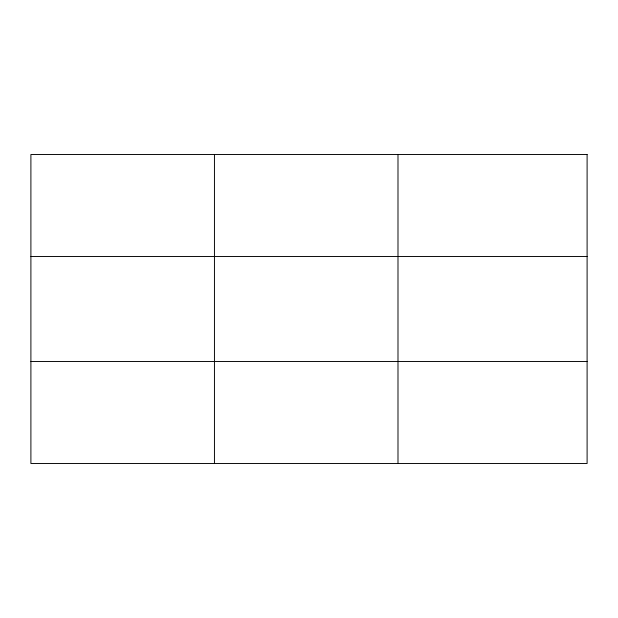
<?xml version="1.0" encoding="UTF-8"?>
<svg xmlns="http://www.w3.org/2000/svg" width="618" height="618" viewBox="0 0 618 618"><rect width="100%" height="100%" fill="white"/><g stroke="black" fill="none" stroke-linecap="round" stroke-linejoin="round"><path stroke-width="0.93" d="M214.446 463.5L214.446 154.5M397.992 463.5L397.992 154.5M30.9 256.47L587.1 256.47M30.9 361.53L587.1 361.53M587.1 154.5L30.9 154.5L30.9 463.5L587.1 463.5L587.1 154.5"/></g></svg>
